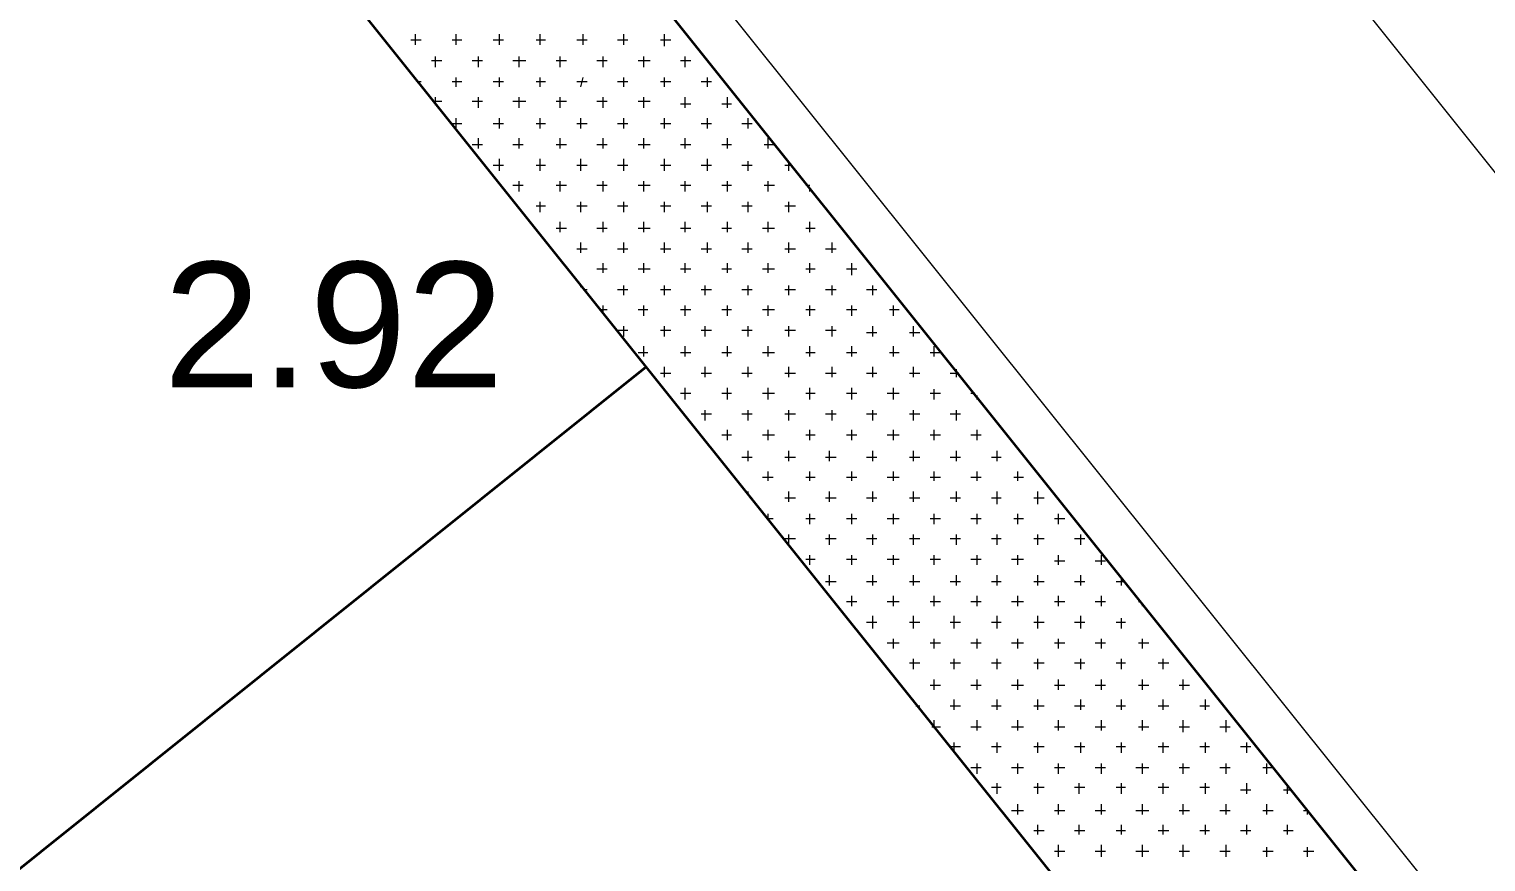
# Model space of a CAD drawing. Header units: millimetres. Extents: x -1787 to 4633, y 81 to 2259.
# Drawn here: x 3935.2 to 4157.3, y 1226.4 to 1353.4 of the extents above; entities that cross this region are included whole.
import ezdxf

# ---------------------------------------------------------------- set-up
doc = ezdxf.new("R2010")
doc.units = ezdxf.units.MM
doc.header["$MEASUREMENT"] = 0
doc.layers.get('0').update_dxf_attribs({"linetype": 'CONTINUOUS'})
doc.styles.add('Arial$001', font='arial.ttf', dxfattribs={"height": 2.232})

msp = doc.modelspace()

# ---------------------------------------------------------------- linework, layer by layer
at = {"color": 5, "linetype": 'Continuous', "lineweight": 9, "true_color": 0x000005}
msp.add_lwpolyline([(3963.96527, 1682.26129), (3919.45395, 1644.31721), (3918.72426, 1631.42595), (4418.56454, 1006.56478), (4613.3928, 1075.39924)], dxfattribs=at)
at = {"color": 1, "linetype": 'Continuous', "lineweight": 35, "true_color": 0x000001}
msp.add_lwpolyline([(3965.42466, 1440.12454), (3920.30526, 1445.11079), (3686.19515, 1252.59323), (3682.78991, 1218.66246), (3875.79393, 977.1338), (3906.56269, 973.97179), (4142.61865, 1167.94874), (4147.24005, 1212.82491)], close=True, dxfattribs=at)
at = {"color": 5, "linetype": 'Continuous', "lineweight": 20, "true_color": 0x000005}
msp.add_lwpolyline([(3970.04606, 1445.71886), (4153.80729, 1216.23015), (4153.80729, 1216.23015)], dxfattribs=at)
at = {"color": 1, "linetype": 'Continuous', "lineweight": 35, "true_color": 0x000001}
for points in [[(3916.90002, 1442.19201), (4138.84857, 1164.90835), (4138.84857, 1164.90835)], [(3777.40688, 1100.08721), (4029.27287, 1301.84756), (4029.27287, 1301.84756)]]:
    msp.add_lwpolyline(points, dxfattribs=at)
at = {"color": 3, "linetype": 'Continuous', "lineweight": 15, "true_color": 0x000003}
for points in [[(3994.12595, 1350.98028), (3994.12595, 1352.56128), (3994.12595, 1352.56128)], [(4000.32835, 1350.98028), (4000.32835, 1352.56128), (4000.32835, 1352.56128)], [(4006.8956, 1350.98028), (4006.8956, 1352.56128), (4006.8956, 1352.56128)], [(4013.09799, 1350.98028), (4013.09799, 1352.56128), (4013.09799, 1352.56128)], [(4019.66524, 1350.98028), (4019.66524, 1352.56128), (4019.66524, 1352.56128)], [(4025.86764, 1350.98028), (4025.86764, 1352.56128), (4025.86764, 1352.56128)], [(4032.07003, 1350.73705), (4032.07003, 1352.56128), (4032.07003, 1352.56128)], [(3993.39626, 1351.70997), (3994.97726, 1351.70997), (3994.97726, 1351.70997)], [(3999.72027, 1351.70997), (4001.17966, 1351.70997), (4001.17966, 1351.70997)], [(4005.92267, 1351.70997), (4007.50367, 1351.70997), (4007.50367, 1351.70997)], [(4012.48991, 1351.70997), (4013.9493, 1351.70997), (4013.9493, 1351.70997)], [(4018.69231, 1351.70997), (4020.27332, 1351.70997), (4020.27332, 1351.70997)], [(4024.89471, 1351.70997), (4026.47571, 1351.70997), (4026.47571, 1351.70997)], [(4031.46196, 1351.70997), (4033.04296, 1351.70997), (4033.04296, 1351.70997)], [(3996.55827, 1348.54797), (3998.13927, 1348.54797), (3998.13927, 1348.54797)], [(3997.16634, 1347.57504), (3997.16634, 1349.15604), (3997.16634, 1349.15604)], [(4002.76066, 1348.54797), (4004.34167, 1348.54797), (4004.34167, 1348.54797)], [(4003.73359, 1347.57504), (4003.73359, 1349.15604), (4003.73359, 1349.15604)], [(4008.96306, 1348.54797), (4010.90891, 1348.54797), (4010.90891, 1348.54797)], [(4009.93599, 1347.57504), (4009.93599, 1349.15604), (4009.93599, 1349.15604)], [(4015.53031, 1348.54797), (4017.11131, 1348.54797), (4017.11131, 1348.54797)], [(4016.13838, 1347.57504), (4016.13838, 1349.15604), (4016.13838, 1349.15604)], [(4021.7327, 1348.54797), (4023.31371, 1348.54797), (4023.31371, 1348.54797)], [(4022.70563, 1347.57504), (4022.70563, 1349.15604), (4022.70563, 1349.15604)], [(4028.05672, 1348.54797), (4029.88095, 1348.54797), (4029.88095, 1348.54797)], [(4028.90803, 1347.57504), (4028.90803, 1349.15604), (4028.90803, 1349.15604)], [(4034.50235, 1348.54797), (4036.08335, 1348.54797), (4036.08335, 1348.54797)], [(4035.23204, 1347.57504), (4035.23204, 1349.15604), (4035.23204, 1349.15604)], [(3994.12595, 1345.75081), (3994.12595, 1345.99404), (3994.12595, 1345.99404)], [(4000.32835, 1344.53465), (4000.32835, 1345.99404), (4000.32835, 1345.99404)], [(4006.8956, 1344.53465), (4006.8956, 1345.99404), (4006.8956, 1345.99404)], [(4013.09799, 1344.53465), (4013.09799, 1345.99404), (4013.09799, 1345.99404)], [(4019.30039, 1344.53465), (4019.66524, 1345.99404), (4019.66524, 1345.99404)], [(4025.86764, 1344.53465), (4025.86764, 1345.99404), (4025.86764, 1345.99404)], [(4032.07003, 1344.53465), (4032.07003, 1345.99404), (4032.07003, 1345.99404)], [(4038.63728, 1344.53465), (4038.63728, 1345.99404), (4038.63728, 1345.99404)], [(3994.36918, 1345.38596), (3994.97726, 1345.38596), (3994.97726, 1345.38596)], [(3999.72027, 1345.38596), (4001.17966, 1345.38596), (4001.17966, 1345.38596)], [(4005.92267, 1345.38596), (4007.50367, 1345.38596), (4007.50367, 1345.38596)], [(4012.48991, 1345.38596), (4013.9493, 1345.38596), (4013.9493, 1345.38596)], [(4018.69231, 1345.38596), (4020.27332, 1345.38596), (4020.27332, 1345.38596)], [(4024.89471, 1345.38596), (4026.47571, 1345.38596), (4026.47571, 1345.38596)], [(4031.46196, 1345.38596), (4033.04296, 1345.38596), (4033.04296, 1345.38596)], [(4037.66435, 1345.38596), (4039.24536, 1345.38596), (4039.24536, 1345.38596)], [(3996.92311, 1342.34557), (3998.13927, 1342.34557), (3998.13927, 1342.34557)], [(3997.16634, 1341.73749), (3997.16634, 1342.95365), (3997.16634, 1342.95365)], [(4002.76066, 1342.34557), (4004.34167, 1342.34557), (4004.34167, 1342.34557)], [(4003.73359, 1341.37264), (4003.73359, 1342.95365), (4003.73359, 1342.95365)], [(4008.96306, 1342.34557), (4010.90891, 1342.34557), (4010.90891, 1342.34557)], [(4009.93599, 1341.37264), (4009.93599, 1342.95365), (4009.93599, 1342.95365)], [(4015.53031, 1342.34557), (4017.11131, 1342.34557), (4017.11131, 1342.34557)], [(4016.13838, 1341.37264), (4016.13838, 1342.95365), (4016.13838, 1342.95365)], [(4021.7327, 1342.34557), (4023.31371, 1342.34557), (4023.31371, 1342.34557)], [(4022.70563, 1341.37264), (4022.70563, 1342.95365), (4022.70563, 1342.95365)], [(4028.05672, 1342.34557), (4029.88095, 1342.34557), (4029.88095, 1342.34557)], [(4028.90803, 1341.37264), (4028.90803, 1342.95365), (4028.90803, 1342.95365)], [(4034.50235, 1341.98072), (4036.08335, 1341.98072), (4036.08335, 1341.98072)], [(4035.23204, 1341.37264), (4035.23204, 1342.95365), (4035.23204, 1342.95365)], [(4040.82636, 1341.98072), (4042.28575, 1341.98072), (4042.28575, 1341.98072)], [(4041.67767, 1341.37264), (4041.67767, 1342.95365), (4041.67767, 1342.95365)], [(4000.32835, 1338.21064), (4000.32835, 1339.79164), (4000.32835, 1339.79164)], [(4006.8956, 1338.21064), (4006.8956, 1339.79164), (4006.8956, 1339.79164)], [(4013.09799, 1338.21064), (4013.09799, 1339.79164), (4013.09799, 1339.79164)], [(4019.30039, 1338.21064), (4019.30039, 1339.79164), (4019.30039, 1339.79164)], [(4025.86764, 1338.21064), (4025.86764, 1339.79164), (4025.86764, 1339.79164)], [(4032.07003, 1338.21064), (4032.07003, 1339.79164), (4032.07003, 1339.79164)], [(4038.63728, 1338.21064), (4038.63728, 1339.79164), (4038.63728, 1339.79164)], [(4044.83968, 1338.21064), (4044.83968, 1339.79164), (4044.83968, 1339.79164)], [(3999.72027, 1338.94033), (4001.17966, 1338.94033), (4001.17966, 1338.94033)], [(4005.92267, 1338.94033), (4007.50367, 1338.94033), (4007.50367, 1338.94033)], [(4012.48991, 1338.94033), (4013.9493, 1338.94033), (4013.9493, 1338.94033)], [(4018.69231, 1338.94033), (4020.27332, 1338.94033), (4020.27332, 1338.94033)], [(4024.89471, 1338.94033), (4026.47571, 1338.94033), (4026.47571, 1338.94033)], [(4031.46196, 1338.94033), (4033.04296, 1338.94033), (4033.04296, 1338.94033)], [(4037.66435, 1338.94033), (4039.24536, 1338.94033), (4039.24536, 1338.94033)], [(4043.86675, 1338.94033), (4045.44775, 1338.94033), (4045.44775, 1338.94033)], [(4002.76066, 1335.77832), (4004.34167, 1335.77832), (4004.34167, 1335.77832)], [(4003.73359, 1335.17025), (4003.73359, 1336.75125), (4003.73359, 1336.75125)], [(4008.96306, 1335.77832), (4010.54406, 1335.77832), (4010.54406, 1335.77832)], [(4009.93599, 1335.17025), (4009.93599, 1336.75125), (4009.93599, 1336.75125)], [(4015.53031, 1335.77832), (4017.11131, 1335.77832), (4017.11131, 1335.77832)], [(4016.13838, 1335.17025), (4016.13838, 1336.75125), (4016.13838, 1336.75125)], [(4021.7327, 1335.77832), (4023.31371, 1335.77832), (4023.31371, 1335.77832)], [(4022.70563, 1335.17025), (4022.70563, 1336.75125), (4022.70563, 1336.75125)], [(4028.05672, 1335.77832), (4029.88095, 1335.77832), (4029.88095, 1335.77832)], [(4028.90803, 1335.17025), (4028.90803, 1336.75125), (4028.90803, 1336.75125)], [(4034.50235, 1335.77832), (4036.08335, 1335.77832), (4036.08335, 1335.77832)], [(4035.23204, 1335.17025), (4035.23204, 1336.75125), (4035.23204, 1336.75125)], [(4040.82636, 1335.77832), (4042.28575, 1335.77832), (4042.28575, 1335.77832)], [(4041.67767, 1335.17025), (4041.67767, 1336.75125), (4041.67767, 1336.75125)], [(4047.27199, 1335.77832), (4048.85299, 1335.77832), (4048.85299, 1335.77832)], [(4047.88007, 1335.17025), (4047.88007, 1336.75125), (4047.88007, 1336.75125)], [(4005.92267, 1332.61632), (4007.50367, 1332.61632), (4007.50367, 1332.61632)], [(4006.8956, 1331.76501), (4006.8956, 1333.58924), (4006.8956, 1333.58924)], [(4012.48991, 1332.61632), (4013.9493, 1332.61632), (4013.9493, 1332.61632)], [(4013.09799, 1331.76501), (4013.09799, 1333.58924), (4013.09799, 1333.58924)], [(4018.69231, 1332.61632), (4020.27332, 1332.61632), (4020.27332, 1332.61632)], [(4019.30039, 1331.76501), (4019.30039, 1333.58924), (4019.30039, 1333.58924)], [(4024.89471, 1332.61632), (4026.47571, 1332.61632), (4026.47571, 1332.61632)], [(4025.86764, 1331.76501), (4025.86764, 1333.58924), (4025.86764, 1333.58924)], [(4031.46196, 1332.61632), (4033.04296, 1332.61632), (4033.04296, 1332.61632)], [(4032.07003, 1331.76501), (4032.07003, 1333.58924), (4032.07003, 1333.58924)], [(4037.66435, 1332.61632), (4039.24536, 1332.61632), (4039.24536, 1332.61632)], [(4038.63728, 1331.76501), (4038.63728, 1333.58924), (4038.63728, 1333.58924)], [(4043.86675, 1332.61632), (4045.44775, 1332.61632), (4045.44775, 1332.61632)], [(4044.83968, 1331.76501), (4044.83968, 1333.2244), (4044.83968, 1333.2244)], [(4050.434, 1332.61632), (4051.40692, 1332.61632), (4051.40692, 1332.61632)], [(4051.04207, 1331.76501), (4051.04207, 1332.98116), (4051.04207, 1332.98116)], [(4008.96306, 1329.57593), (4010.54406, 1329.57593), (4010.54406, 1329.57593)], [(4009.93599, 1328.603), (4009.93599, 1330.184), (4009.93599, 1330.184)], [(4015.53031, 1329.57593), (4017.11131, 1329.57593), (4017.11131, 1329.57593)], [(4016.13838, 1328.603), (4016.13838, 1330.184), (4016.13838, 1330.184)], [(4021.7327, 1329.57593), (4023.31371, 1329.57593), (4023.31371, 1329.57593)], [(4022.70563, 1328.603), (4022.70563, 1330.184), (4022.70563, 1330.184)], [(4028.05672, 1329.57593), (4029.88095, 1329.57593), (4029.88095, 1329.57593)], [(4028.90803, 1328.603), (4028.90803, 1330.184), (4028.90803, 1330.184)], [(4034.50235, 1329.57593), (4036.08335, 1329.57593), (4036.08335, 1329.57593)], [(4035.23204, 1328.603), (4035.23204, 1330.184), (4035.23204, 1330.184)], [(4040.82636, 1329.57593), (4042.28575, 1329.57593), (4042.28575, 1329.57593)], [(4041.67767, 1328.603), (4041.67767, 1330.184), (4041.67767, 1330.184)], [(4047.27199, 1329.57593), (4048.85299, 1329.57593), (4048.85299, 1329.57593)], [(4047.88007, 1328.603), (4047.88007, 1330.184), (4047.88007, 1330.184)], [(4053.596, 1329.57593), (4054.20408, 1329.57593), (4054.20408, 1329.57593)], [(4054.20408, 1328.603), (4054.20408, 1329.21108), (4054.20408, 1329.21108)], [(4012.48991, 1326.41392), (4013.9493, 1326.41392), (4013.9493, 1326.41392)], [(4013.09799, 1325.44099), (4013.09799, 1327.022), (4013.09799, 1327.022)], [(4018.69231, 1326.41392), (4020.27332, 1326.41392), (4020.27332, 1326.41392)], [(4019.30039, 1325.44099), (4019.30039, 1327.022), (4019.30039, 1327.022)], [(4024.89471, 1326.41392), (4026.47571, 1326.41392), (4026.47571, 1326.41392)], [(4025.86764, 1325.44099), (4025.86764, 1327.022), (4025.86764, 1327.022)], [(4031.46196, 1326.41392), (4033.04296, 1326.41392), (4033.04296, 1326.41392)], [(4032.07003, 1325.44099), (4032.07003, 1327.022), (4032.07003, 1327.022)], [(4037.66435, 1326.41392), (4039.24536, 1326.41392), (4039.24536, 1326.41392)], [(4038.63728, 1325.44099), (4038.63728, 1327.022), (4038.63728, 1327.022)], [(4043.86675, 1326.41392), (4045.44775, 1326.41392), (4045.44775, 1326.41392)], [(4044.83968, 1325.44099), (4044.83968, 1327.022), (4044.83968, 1327.022)], [(4050.434, 1326.41392), (4052.015, 1326.41392), (4052.015, 1326.41392)], [(4051.04207, 1325.44099), (4051.04207, 1327.022), (4051.04207, 1327.022)], [(4016.13838, 1322.4006), (4016.13838, 1323.98161), (4016.13838, 1323.98161)], [(4022.70563, 1322.4006), (4022.70563, 1323.98161), (4022.70563, 1323.98161)], [(4028.90803, 1322.4006), (4028.90803, 1323.98161), (4028.90803, 1323.98161)], [(4035.23204, 1322.4006), (4035.23204, 1323.98161), (4035.23204, 1323.98161)], [(4041.67767, 1322.4006), (4041.67767, 1323.98161), (4041.67767, 1323.98161)], [(4047.88007, 1322.4006), (4047.88007, 1323.98161), (4047.88007, 1323.98161)], [(4054.20408, 1322.4006), (4054.20408, 1323.98161), (4054.20408, 1323.98161)], [(4015.53031, 1323.00868), (4017.11131, 1323.00868), (4017.11131, 1323.00868)], [(4021.7327, 1323.00868), (4023.31371, 1323.00868), (4023.31371, 1323.00868)], [(4028.05672, 1323.00868), (4029.88095, 1323.00868), (4029.88095, 1323.00868)], [(4034.50235, 1323.00868), (4036.08335, 1323.00868), (4036.08335, 1323.00868)], [(4040.82636, 1323.00868), (4042.28575, 1323.00868), (4042.28575, 1323.00868)], [(4047.02876, 1323.00868), (4048.85299, 1323.00868), (4048.85299, 1323.00868)], [(4053.596, 1323.00868), (4055.05539, 1323.00868), (4055.05539, 1323.00868)], [(4018.69231, 1319.84668), (4020.27332, 1319.84668), (4020.27332, 1319.84668)], [(4019.30039, 1319.2386), (4019.30039, 1320.8196), (4019.30039, 1320.8196)], [(4024.89471, 1319.84668), (4026.47571, 1319.84668), (4026.47571, 1319.84668)], [(4025.86764, 1319.2386), (4025.86764, 1320.8196), (4025.86764, 1320.8196)], [(4031.46196, 1319.84668), (4033.04296, 1319.84668), (4033.04296, 1319.84668)], [(4032.07003, 1319.2386), (4032.07003, 1320.8196), (4032.07003, 1320.8196)], [(4037.66435, 1319.84668), (4039.24536, 1319.84668), (4039.24536, 1319.84668)], [(4038.63728, 1319.2386), (4038.63728, 1320.8196), (4038.63728, 1320.8196)], [(4043.86675, 1319.84668), (4045.44775, 1319.84668), (4045.44775, 1319.84668)], [(4044.83968, 1319.2386), (4044.83968, 1320.8196), (4044.83968, 1320.8196)], [(4050.434, 1319.84668), (4052.015, 1319.84668), (4052.015, 1319.84668)], [(4051.04207, 1319.2386), (4051.04207, 1320.8196), (4051.04207, 1320.8196)], [(4056.63639, 1319.84668), (4058.2174, 1319.84668), (4058.2174, 1319.84668)], [(4057.60932, 1319.2386), (4057.60932, 1320.8196), (4057.60932, 1320.8196)], [(4022.70563, 1316.19821), (4022.70563, 1317.65759), (4022.70563, 1317.65759)], [(4028.90803, 1316.19821), (4028.90803, 1317.65759), (4028.90803, 1317.65759)], [(4035.23204, 1316.19821), (4035.23204, 1317.65759), (4035.23204, 1317.65759)], [(4041.67767, 1316.19821), (4041.67767, 1317.65759), (4041.67767, 1317.65759)], [(4047.88007, 1316.19821), (4047.88007, 1317.65759), (4047.88007, 1317.65759)], [(4054.20408, 1316.19821), (4054.20408, 1317.65759), (4054.20408, 1317.65759)], [(4060.64971, 1315.83336), (4060.64971, 1317.65759), (4060.64971, 1317.65759)], [(4021.7327, 1316.80628), (4023.31371, 1316.80628), (4023.31371, 1316.80628)], [(4028.05672, 1316.80628), (4029.88095, 1316.80628), (4029.88095, 1316.80628)], [(4034.50235, 1316.80628), (4036.08335, 1316.80628), (4036.08335, 1316.80628)], [(4040.82636, 1316.80628), (4042.28575, 1316.80628), (4042.28575, 1316.80628)], [(4047.02876, 1316.80628), (4048.85299, 1316.80628), (4048.85299, 1316.80628)], [(4053.596, 1316.80628), (4055.05539, 1316.80628), (4055.05539, 1316.80628)], [(4059.7984, 1316.80628), (4061.3794, 1316.80628), (4061.3794, 1316.80628)], [(4019.30039, 1314.00912), (4019.30039, 1314.25236), (4019.30039, 1314.25236)], [(4019.66524, 1313.64428), (4020.27332, 1313.64428), (4020.27332, 1313.64428)], [(4024.89471, 1313.64428), (4026.47571, 1313.64428), (4026.47571, 1313.64428)], [(4025.86764, 1312.79297), (4025.86764, 1314.25236), (4025.86764, 1314.25236)], [(4031.46196, 1313.64428), (4033.04296, 1313.64428), (4033.04296, 1313.64428)], [(4032.07003, 1312.79297), (4032.07003, 1314.25236), (4032.07003, 1314.25236)], [(4037.66435, 1313.64428), (4039.24536, 1313.64428), (4039.24536, 1313.64428)], [(4038.27243, 1312.79297), (4038.27243, 1314.25236), (4038.27243, 1314.25236)], [(4043.86675, 1313.64428), (4045.44775, 1313.64428), (4045.44775, 1313.64428)], [(4044.83968, 1312.79297), (4044.83968, 1314.25236), (4044.83968, 1314.25236)], [(4050.434, 1313.64428), (4052.015, 1313.64428), (4052.015, 1313.64428)], [(4051.04207, 1312.79297), (4051.04207, 1314.25236), (4051.04207, 1314.25236)], [(4056.63639, 1313.64428), (4058.2174, 1313.64428), (4058.2174, 1313.64428)], [(4057.60932, 1312.79297), (4057.60932, 1314.25236), (4057.60932, 1314.25236)], [(4062.83879, 1313.64428), (4064.41979, 1313.64428), (4064.41979, 1313.64428)], [(4063.81172, 1312.79297), (4063.81172, 1314.25236), (4063.81172, 1314.25236)], [(4022.4624, 1310.60389), (4023.31371, 1310.60389), (4023.31371, 1310.60389)], [(4022.70563, 1309.87419), (4022.70563, 1311.21196), (4022.70563, 1311.21196)], [(4028.05672, 1310.60389), (4029.5161, 1310.60389), (4029.5161, 1310.60389)], [(4028.90803, 1309.63096), (4028.90803, 1311.21196), (4028.90803, 1311.21196)], [(4034.50235, 1310.60389), (4036.08335, 1310.60389), (4036.08335, 1310.60389)], [(4035.23204, 1309.63096), (4035.23204, 1311.21196), (4035.23204, 1311.21196)], [(4040.82636, 1310.60389), (4042.28575, 1310.60389), (4042.28575, 1310.60389)], [(4041.67767, 1309.63096), (4041.67767, 1311.21196), (4041.67767, 1311.21196)], [(4047.02876, 1310.60389), (4048.85299, 1310.60389), (4048.85299, 1310.60389)], [(4047.88007, 1309.63096), (4047.88007, 1311.21196), (4047.88007, 1311.21196)], [(4053.596, 1310.60389), (4055.05539, 1310.60389), (4055.05539, 1310.60389)], [(4054.20408, 1309.63096), (4054.20408, 1311.21196), (4054.20408, 1311.21196)], [(4059.7984, 1310.60389), (4061.3794, 1310.60389), (4061.3794, 1310.60389)], [(4060.64971, 1309.63096), (4060.64971, 1311.21196), (4060.64971, 1311.21196)], [(4066.36564, 1310.60389), (4067.82503, 1310.60389), (4067.82503, 1310.60389)], [(4066.97372, 1309.63096), (4066.97372, 1311.21196), (4066.97372, 1311.21196)], [(4024.89471, 1307.44188), (4026.47571, 1307.44188), (4026.47571, 1307.44188)], [(4025.86764, 1306.46895), (4025.86764, 1308.04996), (4025.86764, 1308.04996)], [(4031.46196, 1307.44188), (4033.04296, 1307.44188), (4033.04296, 1307.44188)], [(4032.07003, 1306.46895), (4032.07003, 1308.04996), (4032.07003, 1308.04996)], [(4037.66435, 1307.44188), (4039.24536, 1307.44188), (4039.24536, 1307.44188)], [(4038.27243, 1306.46895), (4038.27243, 1308.04996), (4038.27243, 1308.04996)], [(4043.86675, 1307.44188), (4045.44775, 1307.44188), (4045.44775, 1307.44188)], [(4044.83968, 1306.46895), (4044.83968, 1308.04996), (4044.83968, 1308.04996)], [(4050.434, 1307.44188), (4052.015, 1307.44188), (4052.015, 1307.44188)], [(4051.04207, 1306.46895), (4051.04207, 1308.04996), (4051.04207, 1308.04996)], [(4056.63639, 1307.44188), (4058.2174, 1307.44188), (4058.2174, 1307.44188)], [(4057.60932, 1306.46895), (4057.60932, 1308.04996), (4057.60932, 1308.04996)], [(4062.83879, 1307.07703), (4064.41979, 1307.07703), (4064.41979, 1307.07703)], [(4063.81172, 1306.46895), (4063.81172, 1308.04996), (4063.81172, 1308.04996)], [(4069.40604, 1307.07703), (4070.98704, 1307.07703), (4070.98704, 1307.07703)], [(4070.01411, 1306.46895), (4070.01411, 1308.04996), (4070.01411, 1308.04996)], [(4028.05672, 1304.03664), (4029.5161, 1304.03664), (4029.5161, 1304.03664)], [(4028.90803, 1303.42856), (4028.90803, 1305.00957), (4028.90803, 1305.00957)], [(4034.50235, 1304.03664), (4036.08335, 1304.03664), (4036.08335, 1304.03664)], [(4035.23204, 1303.42856), (4035.23204, 1305.00957), (4035.23204, 1305.00957)], [(4040.82636, 1304.03664), (4042.28575, 1304.03664), (4042.28575, 1304.03664)], [(4041.67767, 1303.42856), (4041.67767, 1305.00957), (4041.67767, 1305.00957)], [(4047.02876, 1304.03664), (4048.85299, 1304.03664), (4048.85299, 1304.03664)], [(4047.88007, 1303.42856), (4047.88007, 1305.00957), (4047.88007, 1305.00957)], [(4053.596, 1304.03664), (4055.05539, 1304.03664), (4055.05539, 1304.03664)], [(4054.20408, 1303.42856), (4054.20408, 1305.00957), (4054.20408, 1305.00957)], [(4059.7984, 1304.03664), (4061.3794, 1304.03664), (4061.3794, 1304.03664)], [(4060.64971, 1303.42856), (4060.64971, 1305.00957), (4060.64971, 1305.00957)], [(4066.36564, 1304.03664), (4067.82503, 1304.03664), (4067.82503, 1304.03664)], [(4066.97372, 1303.42856), (4066.97372, 1305.00957), (4066.97372, 1305.00957)], [(4072.56804, 1304.03664), (4074.14905, 1304.03664), (4074.14905, 1304.03664)], [(4073.17612, 1303.42856), (4073.17612, 1305.00957), (4073.17612, 1305.00957)], [(4032.07003, 1300.26656), (4032.07003, 1301.84756), (4032.07003, 1301.84756)], [(4038.27243, 1300.26656), (4038.27243, 1301.84756), (4038.27243, 1301.84756)], [(4044.83968, 1300.26656), (4044.83968, 1301.84756), (4044.83968, 1301.84756)], [(4051.04207, 1300.26656), (4051.04207, 1301.84756), (4051.04207, 1301.84756)], [(4057.60932, 1300.26656), (4057.60932, 1301.84756), (4057.60932, 1301.84756)], [(4063.81172, 1300.26656), (4063.81172, 1301.84756), (4063.81172, 1301.84756)], [(4070.01411, 1300.26656), (4070.01411, 1301.84756), (4070.01411, 1301.84756)], [(4076.58136, 1300.26656), (4076.58136, 1301.48271), (4076.58136, 1301.48271)], [(4031.46196, 1300.87464), (4033.04296, 1300.87464), (4033.04296, 1300.87464)], [(4037.66435, 1300.87464), (4039.24536, 1300.87464), (4039.24536, 1300.87464)], [(4043.86675, 1300.87464), (4045.44775, 1300.87464), (4045.44775, 1300.87464)], [(4050.434, 1300.87464), (4052.015, 1300.87464), (4052.015, 1300.87464)], [(4056.63639, 1300.87464), (4058.2174, 1300.87464), (4058.2174, 1300.87464)], [(4062.83879, 1300.87464), (4064.41979, 1300.87464), (4064.41979, 1300.87464)], [(4069.40604, 1300.87464), (4070.98704, 1300.87464), (4070.98704, 1300.87464)], [(4075.60843, 1300.87464), (4076.94621, 1300.87464), (4076.94621, 1300.87464)], [(4034.50235, 1297.83424), (4036.08335, 1297.83424), (4036.08335, 1297.83424)], [(4035.23204, 1296.86132), (4035.23204, 1298.68555), (4035.23204, 1298.68555)], [(4040.82636, 1297.83424), (4042.28575, 1297.83424), (4042.28575, 1297.83424)], [(4041.67767, 1296.86132), (4041.67767, 1298.68555), (4041.67767, 1298.68555)], [(4047.02876, 1297.83424), (4048.85299, 1297.83424), (4048.85299, 1297.83424)], [(4047.88007, 1296.86132), (4047.88007, 1298.68555), (4047.88007, 1298.68555)], [(4053.596, 1297.83424), (4055.05539, 1297.83424), (4055.05539, 1297.83424)], [(4054.20408, 1296.86132), (4054.20408, 1298.68555), (4054.20408, 1298.68555)], [(4059.7984, 1297.83424), (4061.3794, 1297.83424), (4061.3794, 1297.83424)], [(4060.64971, 1296.86132), (4060.64971, 1298.68555), (4060.64971, 1298.68555)], [(4066.0008, 1297.83424), (4067.82503, 1297.83424), (4067.82503, 1297.83424)], [(4066.97372, 1296.86132), (4066.97372, 1298.68555), (4066.97372, 1298.68555)], [(4072.56804, 1297.83424), (4074.14905, 1297.83424), (4074.14905, 1297.83424)], [(4073.17612, 1296.86132), (4073.17612, 1298.44232), (4073.17612, 1298.44232)], [(4078.77044, 1297.83424), (4079.37852, 1297.83424), (4079.37852, 1297.83424)], [(4079.74336, 1296.86132), (4079.74336, 1297.4694), (4079.74336, 1297.4694)], [(4038.27243, 1293.69931), (4038.27243, 1295.28032), (4038.27243, 1295.28032)], [(4044.83968, 1293.69931), (4044.83968, 1295.28032), (4044.83968, 1295.28032)], [(4051.04207, 1293.69931), (4051.04207, 1295.28032), (4051.04207, 1295.28032)], [(4057.60932, 1293.69931), (4057.60932, 1295.28032), (4057.60932, 1295.28032)], [(4063.81172, 1293.69931), (4063.81172, 1295.28032), (4063.81172, 1295.28032)], [(4070.01411, 1293.69931), (4070.01411, 1295.28032), (4070.01411, 1295.28032)], [(4076.58136, 1293.69931), (4076.58136, 1295.28032), (4076.58136, 1295.28032)], [(4037.66435, 1294.67224), (4039.24536, 1294.67224), (4039.24536, 1294.67224)], [(4043.86675, 1294.67224), (4045.44775, 1294.67224), (4045.44775, 1294.67224)], [(4050.434, 1294.67224), (4052.015, 1294.67224), (4052.015, 1294.67224)], [(4056.63639, 1294.67224), (4058.2174, 1294.67224), (4058.2174, 1294.67224)], [(4062.83879, 1294.67224), (4064.41979, 1294.67224), (4064.41979, 1294.67224)], [(4069.40604, 1294.67224), (4070.98704, 1294.67224), (4070.98704, 1294.67224)], [(4075.60843, 1294.67224), (4077.18944, 1294.67224), (4077.18944, 1294.67224)], [(4040.82636, 1291.51023), (4042.28575, 1291.51023), (4042.28575, 1291.51023)], [(4041.67767, 1290.65892), (4041.67767, 1292.23992), (4041.67767, 1292.23992)], [(4047.02876, 1291.51023), (4048.85299, 1291.51023), (4048.85299, 1291.51023)], [(4047.88007, 1290.65892), (4047.88007, 1292.23992), (4047.88007, 1292.23992)], [(4053.596, 1291.51023), (4055.05539, 1291.51023), (4055.05539, 1291.51023)], [(4054.20408, 1290.65892), (4054.20408, 1292.23992), (4054.20408, 1292.23992)], [(4059.7984, 1291.51023), (4061.3794, 1291.51023), (4061.3794, 1291.51023)], [(4060.64971, 1290.65892), (4060.64971, 1292.23992), (4060.64971, 1292.23992)], [(4066.0008, 1291.51023), (4067.82503, 1291.51023), (4067.82503, 1291.51023)], [(4066.97372, 1290.65892), (4066.97372, 1292.23992), (4066.97372, 1292.23992)], [(4072.56804, 1291.51023), (4074.14905, 1291.51023), (4074.14905, 1291.51023)], [(4073.17612, 1290.65892), (4073.17612, 1292.23992), (4073.17612, 1292.23992)], [(4078.77044, 1291.51023), (4080.35144, 1291.51023), (4080.35144, 1291.51023)], [(4079.74336, 1290.65892), (4079.74336, 1292.23992), (4079.74336, 1292.23992)], [(4043.86675, 1288.10499), (4045.44775, 1288.10499), (4045.44775, 1288.10499)], [(4044.83968, 1287.49691), (4044.83968, 1289.07792), (4044.83968, 1289.07792)], [(4050.434, 1288.10499), (4052.015, 1288.10499), (4052.015, 1288.10499)], [(4051.04207, 1287.49691), (4051.04207, 1289.07792), (4051.04207, 1289.07792)], [(4056.63639, 1288.10499), (4058.2174, 1288.10499), (4058.2174, 1288.10499)], [(4057.24447, 1287.49691), (4057.24447, 1289.07792), (4057.24447, 1289.07792)], [(4062.83879, 1288.10499), (4064.41979, 1288.10499), (4064.41979, 1288.10499)], [(4063.81172, 1287.49691), (4063.81172, 1289.07792), (4063.81172, 1289.07792)], [(4069.40604, 1288.10499), (4070.98704, 1288.10499), (4070.98704, 1288.10499)], [(4070.01411, 1287.49691), (4070.01411, 1289.07792), (4070.01411, 1289.07792)], [(4075.60843, 1288.10499), (4077.18944, 1288.10499), (4077.18944, 1288.10499)], [(4076.58136, 1287.49691), (4076.58136, 1289.07792), (4076.58136, 1289.07792)], [(4081.93245, 1288.10499), (4083.39183, 1288.10499), (4083.39183, 1288.10499)], [(4082.78376, 1287.49691), (4082.78376, 1289.07792), (4082.78376, 1289.07792)], [(4047.88007, 1284.45652), (4047.88007, 1285.91591), (4047.88007, 1285.91591)], [(4054.20408, 1284.45652), (4054.20408, 1285.91591), (4054.20408, 1285.91591)], [(4060.64971, 1284.45652), (4060.64971, 1285.91591), (4060.64971, 1285.91591)], [(4066.97372, 1284.45652), (4066.97372, 1285.91591), (4066.97372, 1285.91591)], [(4073.17612, 1284.45652), (4073.17612, 1285.91591), (4073.17612, 1285.91591)], [(4079.74336, 1284.45652), (4079.74336, 1285.91591), (4079.74336, 1285.91591)], [(4085.94576, 1284.45652), (4085.94576, 1285.91591), (4085.94576, 1285.91591)], [(4047.02876, 1285.0646), (4048.60976, 1285.0646), (4048.60976, 1285.0646)], [(4053.596, 1285.0646), (4055.05539, 1285.0646), (4055.05539, 1285.0646)], [(4059.7984, 1285.0646), (4061.3794, 1285.0646), (4061.3794, 1285.0646)], [(4066.0008, 1285.0646), (4067.82503, 1285.0646), (4067.82503, 1285.0646)], [(4072.56804, 1285.0646), (4074.14905, 1285.0646), (4074.14905, 1285.0646)], [(4078.77044, 1285.0646), (4080.35144, 1285.0646), (4080.35144, 1285.0646)], [(4085.33768, 1285.0646), (4086.79707, 1285.0646), (4086.79707, 1285.0646)], [(4044.83968, 1282.26744), (4044.83968, 1282.87552), (4044.83968, 1282.87552)], [(4045.08291, 1281.9026), (4045.44775, 1281.9026), (4045.44775, 1281.9026)], [(4050.434, 1281.9026), (4052.015, 1281.9026), (4052.015, 1281.9026)], [(4051.04207, 1281.29452), (4051.04207, 1282.87552), (4051.04207, 1282.87552)], [(4056.63639, 1281.9026), (4058.2174, 1281.9026), (4058.2174, 1281.9026)], [(4057.24447, 1281.29452), (4057.24447, 1282.87552), (4057.24447, 1282.87552)], [(4062.83879, 1281.9026), (4064.41979, 1281.9026), (4064.41979, 1281.9026)], [(4063.81172, 1281.29452), (4063.81172, 1282.87552), (4063.81172, 1282.87552)], [(4069.40604, 1281.9026), (4070.98704, 1281.9026), (4070.98704, 1281.9026)], [(4070.01411, 1281.29452), (4070.01411, 1282.87552), (4070.01411, 1282.87552)], [(4075.60843, 1281.9026), (4077.18944, 1281.9026), (4077.18944, 1281.9026)], [(4076.58136, 1281.29452), (4076.58136, 1282.87552), (4076.58136, 1282.87552)], [(4081.93245, 1281.9026), (4083.39183, 1281.9026), (4083.39183, 1281.9026)], [(4082.78376, 1280.92967), (4082.78376, 1282.87552), (4082.78376, 1282.87552)], [(4088.37808, 1281.9026), (4089.95908, 1281.9026), (4089.95908, 1281.9026)], [(4088.98615, 1280.92967), (4088.98615, 1282.87552), (4088.98615, 1282.87552)], [(4047.88007, 1278.49736), (4047.88007, 1279.47028), (4047.88007, 1279.47028)], [(4054.20408, 1277.88928), (4054.20408, 1279.47028), (4054.20408, 1279.47028)], [(4060.64971, 1277.88928), (4060.64971, 1279.47028), (4060.64971, 1279.47028)], [(4066.97372, 1277.88928), (4066.97372, 1279.47028), (4066.97372, 1279.47028)], [(4073.17612, 1277.88928), (4073.17612, 1279.47028), (4073.17612, 1279.47028)], [(4079.74336, 1277.88928), (4079.74336, 1279.47028), (4079.74336, 1279.47028)], [(4085.94576, 1277.88928), (4085.94576, 1279.47028), (4085.94576, 1279.47028)], [(4092.14816, 1277.88928), (4092.14816, 1279.47028), (4092.14816, 1279.47028)], [(4047.63684, 1278.74059), (4048.60976, 1278.74059), (4048.60976, 1278.74059)], [(4053.596, 1278.74059), (4055.05539, 1278.74059), (4055.05539, 1278.74059)], [(4059.7984, 1278.74059), (4061.3794, 1278.74059), (4061.3794, 1278.74059)], [(4066.0008, 1278.74059), (4067.82503, 1278.74059), (4067.82503, 1278.74059)], [(4072.56804, 1278.74059), (4074.14905, 1278.74059), (4074.14905, 1278.74059)], [(4078.77044, 1278.74059), (4080.35144, 1278.74059), (4080.35144, 1278.74059)], [(4085.33768, 1278.74059), (4086.79707, 1278.74059), (4086.79707, 1278.74059)], [(4091.54008, 1278.74059), (4093.12109, 1278.74059), (4093.12109, 1278.74059)], [(4050.434, 1275.7002), (4052.015, 1275.7002), (4052.015, 1275.7002)], [(4051.04207, 1274.72727), (4051.04207, 1276.30828), (4051.04207, 1276.30828)], [(4056.63639, 1275.7002), (4058.2174, 1275.7002), (4058.2174, 1275.7002)], [(4057.24447, 1274.72727), (4057.24447, 1276.30828), (4057.24447, 1276.30828)], [(4062.83879, 1275.7002), (4064.41979, 1275.7002), (4064.41979, 1275.7002)], [(4063.81172, 1274.72727), (4063.81172, 1276.30828), (4063.81172, 1276.30828)], [(4069.40604, 1275.7002), (4070.98704, 1275.7002), (4070.98704, 1275.7002)], [(4070.01411, 1274.72727), (4070.01411, 1276.30828), (4070.01411, 1276.30828)], [(4075.60843, 1275.7002), (4077.18944, 1275.7002), (4077.18944, 1275.7002)], [(4076.58136, 1274.72727), (4076.58136, 1276.30828), (4076.58136, 1276.30828)], [(4081.93245, 1275.7002), (4083.39183, 1275.7002), (4083.39183, 1275.7002)], [(4082.78376, 1274.72727), (4082.78376, 1276.30828), (4082.78376, 1276.30828)], [(4088.37808, 1275.7002), (4089.95908, 1275.7002), (4089.95908, 1275.7002)], [(4088.98615, 1274.72727), (4088.98615, 1276.30828), (4088.98615, 1276.30828)], [(4094.58047, 1275.7002), (4096.16148, 1275.7002), (4096.16148, 1275.7002)], [(4095.5534, 1274.72727), (4095.5534, 1276.30828), (4095.5534, 1276.30828)], [(4054.20408, 1271.68688), (4054.20408, 1273.14627), (4054.20408, 1273.14627)], [(4060.64971, 1271.68688), (4060.64971, 1273.14627), (4060.64971, 1273.14627)], [(4066.97372, 1271.68688), (4066.97372, 1273.14627), (4066.97372, 1273.14627)], [(4073.17612, 1271.68688), (4073.17612, 1273.14627), (4073.17612, 1273.14627)], [(4079.74336, 1271.68688), (4079.74336, 1273.14627), (4079.74336, 1273.14627)], [(4085.94576, 1271.68688), (4085.94576, 1273.14627), (4085.94576, 1273.14627)], [(4092.14816, 1271.68688), (4092.14816, 1273.14627), (4092.14816, 1273.14627)], [(4098.7154, 1271.68688), (4098.7154, 1273.14627), (4098.7154, 1273.14627)], [(4053.596, 1272.53819), (4055.05539, 1272.53819), (4055.05539, 1272.53819)], [(4059.7984, 1272.53819), (4061.3794, 1272.53819), (4061.3794, 1272.53819)], [(4066.0008, 1272.53819), (4067.82503, 1272.53819), (4067.82503, 1272.53819)], [(4072.56804, 1272.53819), (4074.14905, 1272.53819), (4074.14905, 1272.53819)], [(4078.77044, 1272.53819), (4080.35144, 1272.53819), (4080.35144, 1272.53819)], [(4084.97284, 1272.53819), (4086.79707, 1272.53819), (4086.79707, 1272.53819)], [(4091.54008, 1272.29496), (4093.12109, 1272.29496), (4093.12109, 1272.29496)], [(4097.74248, 1272.29496), (4099.32348, 1272.29496), (4099.32348, 1272.29496)], [(4056.63639, 1269.13295), (4058.2174, 1269.13295), (4058.2174, 1269.13295)], [(4057.24447, 1268.52487), (4057.24447, 1270.10588), (4057.24447, 1270.10588)], [(4062.83879, 1269.13295), (4064.41979, 1269.13295), (4064.41979, 1269.13295)], [(4063.81172, 1268.52487), (4063.81172, 1270.10588), (4063.81172, 1270.10588)], [(4069.40604, 1269.13295), (4070.98704, 1269.13295), (4070.98704, 1269.13295)], [(4070.01411, 1268.52487), (4070.01411, 1270.10588), (4070.01411, 1270.10588)], [(4075.60843, 1269.13295), (4077.18944, 1269.13295), (4077.18944, 1269.13295)], [(4076.58136, 1268.52487), (4076.58136, 1270.10588), (4076.58136, 1270.10588)], [(4081.93245, 1269.13295), (4083.39183, 1269.13295), (4083.39183, 1269.13295)], [(4082.78376, 1268.52487), (4082.78376, 1270.10588), (4082.78376, 1270.10588)], [(4088.37808, 1269.13295), (4089.95908, 1269.13295), (4089.95908, 1269.13295)], [(4088.98615, 1268.52487), (4088.98615, 1270.10588), (4088.98615, 1270.10588)], [(4094.58047, 1269.13295), (4096.16148, 1269.13295), (4096.16148, 1269.13295)], [(4095.5534, 1268.52487), (4095.5534, 1270.10588), (4095.5534, 1270.10588)], [(4100.90449, 1269.13295), (4102.12064, 1269.13295), (4102.12064, 1269.13295)], [(4101.7558, 1268.52487), (4101.7558, 1269.74103), (4101.7558, 1269.74103)], [(4059.7984, 1266.09256), (4061.3794, 1266.09256), (4061.3794, 1266.09256)], [(4060.64971, 1265.36287), (4060.64971, 1266.94387), (4060.64971, 1266.94387)], [(4066.0008, 1266.09256), (4067.82503, 1266.09256), (4067.82503, 1266.09256)], [(4066.97372, 1265.36287), (4066.97372, 1266.94387), (4066.97372, 1266.94387)], [(4072.56804, 1266.09256), (4074.14905, 1266.09256), (4074.14905, 1266.09256)], [(4073.17612, 1265.36287), (4073.17612, 1266.94387), (4073.17612, 1266.94387)], [(4078.77044, 1266.09256), (4080.35144, 1266.09256), (4080.35144, 1266.09256)], [(4079.74336, 1265.36287), (4079.74336, 1266.94387), (4079.74336, 1266.94387)], [(4084.97284, 1266.09256), (4086.79707, 1266.09256), (4086.79707, 1266.09256)], [(4085.94576, 1265.36287), (4085.94576, 1266.94387), (4085.94576, 1266.94387)], [(4091.54008, 1266.09256), (4093.12109, 1266.09256), (4093.12109, 1266.09256)], [(4092.14816, 1265.36287), (4092.14816, 1266.94387), (4092.14816, 1266.94387)], [(4097.74248, 1266.09256), (4099.32348, 1266.09256), (4099.32348, 1266.09256)], [(4098.7154, 1265.36287), (4098.7154, 1266.94387), (4098.7154, 1266.94387)], [(4104.30972, 1266.09256), (4104.55296, 1266.09256), (4104.55296, 1266.09256)], [(4063.81172, 1261.95763), (4063.81172, 1263.90348), (4063.81172, 1263.90348)], [(4070.01411, 1261.95763), (4070.01411, 1263.90348), (4070.01411, 1263.90348)], [(4076.21651, 1261.95763), (4076.21651, 1263.90348), (4076.21651, 1263.90348)], [(4082.78376, 1261.95763), (4082.78376, 1263.90348), (4082.78376, 1263.90348)], [(4088.98615, 1261.95763), (4088.98615, 1263.90348), (4088.98615, 1263.90348)], [(4095.5534, 1261.95763), (4095.5534, 1263.90348), (4095.5534, 1263.90348)], [(4104.9178, 1265.36287), (4104.9178, 1265.72771), (4104.9178, 1265.72771)], [(4062.83879, 1262.93055), (4064.41979, 1262.93055), (4064.41979, 1262.93055)], [(4069.40604, 1262.93055), (4070.98704, 1262.93055), (4070.98704, 1262.93055)], [(4075.60843, 1262.93055), (4077.18944, 1262.93055), (4077.18944, 1262.93055)], [(4081.93245, 1262.93055), (4083.39183, 1262.93055), (4083.39183, 1262.93055)], [(4088.37808, 1262.93055), (4089.95908, 1262.93055), (4089.95908, 1262.93055)], [(4094.58047, 1262.93055), (4096.16148, 1262.93055), (4096.16148, 1262.93055)], [(4100.90449, 1262.93055), (4102.36387, 1262.93055), (4102.36387, 1262.93055)], [(4101.7558, 1261.95763), (4101.7558, 1263.53863), (4101.7558, 1263.53863)], [(4066.0008, 1259.76855), (4067.82503, 1259.76855), (4067.82503, 1259.76855)], [(4066.97372, 1258.91724), (4066.97372, 1260.37663), (4066.97372, 1260.37663)], [(4072.56804, 1259.76855), (4074.14905, 1259.76855), (4074.14905, 1259.76855)], [(4073.17612, 1258.91724), (4073.17612, 1260.37663), (4073.17612, 1260.37663)], [(4078.77044, 1259.76855), (4080.35144, 1259.76855), (4080.35144, 1259.76855)], [(4079.74336, 1258.91724), (4079.74336, 1260.37663), (4079.74336, 1260.37663)], [(4084.97284, 1259.76855), (4086.79707, 1259.76855), (4086.79707, 1259.76855)], [(4085.94576, 1258.91724), (4085.94576, 1260.37663), (4085.94576, 1260.37663)], [(4091.54008, 1259.76855), (4093.12109, 1259.76855), (4093.12109, 1259.76855)], [(4092.14816, 1258.91724), (4092.14816, 1260.37663), (4092.14816, 1260.37663)], [(4097.74248, 1259.76855), (4099.32348, 1259.76855), (4099.32348, 1259.76855)], [(4098.7154, 1258.91724), (4098.7154, 1260.37663), (4098.7154, 1260.37663)], [(4104.30972, 1259.76855), (4105.89073, 1259.76855), (4105.89073, 1259.76855)], [(4104.9178, 1258.91724), (4104.9178, 1260.37663), (4104.9178, 1260.37663)], [(4070.01411, 1255.75523), (4070.01411, 1257.33624), (4070.01411, 1257.33624)], [(4076.21651, 1255.75523), (4076.21651, 1257.33624), (4076.21651, 1257.33624)], [(4082.78376, 1255.75523), (4082.78376, 1257.33624), (4082.78376, 1257.33624)], [(4088.98615, 1255.75523), (4088.98615, 1257.33624), (4088.98615, 1257.33624)], [(4095.5534, 1255.75523), (4095.5534, 1257.33624), (4095.5534, 1257.33624)], [(4101.7558, 1255.75523), (4101.7558, 1257.33624), (4101.7558, 1257.33624)], [(4108.07981, 1255.75523), (4108.07981, 1257.33624), (4108.07981, 1257.33624)], [(4069.40604, 1256.72816), (4070.98704, 1256.72816), (4070.98704, 1256.72816)], [(4075.60843, 1256.72816), (4077.18944, 1256.72816), (4077.18944, 1256.72816)], [(4081.93245, 1256.72816), (4083.39183, 1256.72816), (4083.39183, 1256.72816)], [(4088.37808, 1256.72816), (4089.95908, 1256.72816), (4089.95908, 1256.72816)], [(4094.58047, 1256.72816), (4096.16148, 1256.72816), (4096.16148, 1256.72816)], [(4100.90449, 1256.72816), (4102.36387, 1256.72816), (4102.36387, 1256.72816)], [(4107.35012, 1256.72816), (4108.93112, 1256.72816), (4108.93112, 1256.72816)], [(4072.56804, 1253.32292), (4074.14905, 1253.32292), (4074.14905, 1253.32292)], [(4073.17612, 1252.59323), (4073.17612, 1254.17423), (4073.17612, 1254.17423)], [(4078.77044, 1253.32292), (4080.35144, 1253.32292), (4080.35144, 1253.32292)], [(4079.74336, 1252.59323), (4079.74336, 1254.17423), (4079.74336, 1254.17423)], [(4084.97284, 1253.32292), (4086.79707, 1253.32292), (4086.79707, 1253.32292)], [(4085.94576, 1252.59323), (4085.94576, 1254.17423), (4085.94576, 1254.17423)], [(4091.54008, 1253.32292), (4093.12109, 1253.32292), (4093.12109, 1253.32292)], [(4092.14816, 1252.59323), (4092.14816, 1254.17423), (4092.14816, 1254.17423)], [(4097.74248, 1253.32292), (4099.32348, 1253.32292), (4099.32348, 1253.32292)], [(4098.7154, 1252.59323), (4098.7154, 1254.17423), (4098.7154, 1254.17423)], [(4104.30972, 1253.32292), (4105.89073, 1253.32292), (4105.89073, 1253.32292)], [(4104.9178, 1252.59323), (4104.9178, 1254.17423), (4104.9178, 1254.17423)], [(4110.51212, 1253.32292), (4112.09313, 1253.32292), (4112.09313, 1253.32292)], [(4111.1202, 1252.59323), (4111.1202, 1254.17423), (4111.1202, 1254.17423)], [(4070.01411, 1250.76899), (4070.01411, 1251.13384), (4070.01411, 1251.13384)], [(4076.21651, 1249.55283), (4076.21651, 1251.13384), (4076.21651, 1251.13384)], [(4082.78376, 1249.55283), (4082.78376, 1251.13384), (4082.78376, 1251.13384)], [(4088.98615, 1249.55283), (4088.98615, 1251.13384), (4088.98615, 1251.13384)], [(4095.5534, 1249.55283), (4095.5534, 1251.13384), (4095.5534, 1251.13384)], [(4101.7558, 1249.55283), (4101.7558, 1251.13384), (4101.7558, 1251.13384)], [(4108.07981, 1249.55283), (4108.07981, 1251.13384), (4108.07981, 1251.13384)], [(4114.52544, 1249.55283), (4114.52544, 1251.13384), (4114.52544, 1251.13384)], [(4070.37896, 1250.16091), (4070.98704, 1250.16091), (4070.98704, 1250.16091)], [(4075.60843, 1250.16091), (4077.18944, 1250.16091), (4077.18944, 1250.16091)], [(4081.93245, 1250.16091), (4083.39183, 1250.16091), (4083.39183, 1250.16091)], [(4088.37808, 1250.16091), (4089.95908, 1250.16091), (4089.95908, 1250.16091)], [(4094.58047, 1250.16091), (4096.16148, 1250.16091), (4096.16148, 1250.16091)], [(4100.90449, 1250.16091), (4102.36387, 1250.16091), (4102.36387, 1250.16091)], [(4107.35012, 1250.16091), (4108.93112, 1250.16091), (4108.93112, 1250.16091)], [(4113.67413, 1250.16091), (4115.13352, 1250.16091), (4115.13352, 1250.16091)], [(4072.81127, 1246.99891), (4074.14905, 1246.99891), (4074.14905, 1246.99891)], [(4073.17612, 1246.75567), (4073.17612, 1247.97183), (4073.17612, 1247.97183)], [(4078.77044, 1246.99891), (4080.35144, 1246.99891), (4080.35144, 1246.99891)], [(4079.74336, 1246.39083), (4079.74336, 1247.97183), (4079.74336, 1247.97183)], [(4084.97284, 1246.99891), (4086.79707, 1246.99891), (4086.79707, 1246.99891)], [(4085.94576, 1246.39083), (4085.94576, 1247.97183), (4085.94576, 1247.97183)], [(4091.54008, 1246.99891), (4093.12109, 1246.99891), (4093.12109, 1246.99891)], [(4092.14816, 1246.39083), (4092.14816, 1247.97183), (4092.14816, 1247.97183)], [(4097.74248, 1246.99891), (4099.32348, 1246.99891), (4099.32348, 1246.99891)], [(4098.7154, 1246.39083), (4098.7154, 1247.97183), (4098.7154, 1247.97183)], [(4104.30972, 1246.99891), (4105.89073, 1246.99891), (4105.89073, 1246.99891)], [(4104.9178, 1246.39083), (4104.9178, 1247.97183), (4104.9178, 1247.97183)], [(4110.51212, 1246.99891), (4112.09313, 1246.99891), (4112.09313, 1246.99891)], [(4111.1202, 1246.1476), (4111.1202, 1247.97183), (4111.1202, 1247.97183)], [(4116.71452, 1246.99891), (4118.29552, 1246.99891), (4118.29552, 1246.99891)], [(4117.68744, 1246.1476), (4117.68744, 1247.97183), (4117.68744, 1247.97183)], [(4075.60843, 1243.95851), (4077.18944, 1243.95851), (4077.18944, 1243.95851)], [(4076.21651, 1242.98559), (4076.21651, 1244.56659), (4076.21651, 1244.56659)], [(4081.93245, 1243.95851), (4083.39183, 1243.95851), (4083.39183, 1243.95851)], [(4082.78376, 1242.98559), (4082.78376, 1244.56659), (4082.78376, 1244.56659)], [(4088.37808, 1243.95851), (4089.95908, 1243.95851), (4089.95908, 1243.95851)], [(4088.98615, 1242.98559), (4088.98615, 1244.56659), (4088.98615, 1244.56659)], [(4094.58047, 1243.95851), (4096.16148, 1243.95851), (4096.16148, 1243.95851)], [(4095.5534, 1242.98559), (4095.5534, 1244.56659), (4095.5534, 1244.56659)], [(4100.90449, 1243.95851), (4102.36387, 1243.95851), (4102.36387, 1243.95851)], [(4101.7558, 1242.98559), (4101.7558, 1244.56659), (4101.7558, 1244.56659)], [(4107.35012, 1243.95851), (4108.93112, 1243.95851), (4108.93112, 1243.95851)], [(4108.07981, 1242.98559), (4108.07981, 1244.56659), (4108.07981, 1244.56659)], [(4113.67413, 1243.95851), (4115.13352, 1243.95851), (4115.13352, 1243.95851)], [(4114.52544, 1242.98559), (4114.52544, 1244.56659), (4114.52544, 1244.56659)], [(4119.87653, 1243.95851), (4121.45753, 1243.95851), (4121.45753, 1243.95851)], [(4120.84945, 1242.98559), (4120.84945, 1244.56659), (4120.84945, 1244.56659)], [(4078.77044, 1240.79651), (4080.35144, 1240.79651), (4080.35144, 1240.79651)], [(4079.74336, 1239.82358), (4079.74336, 1241.40459), (4079.74336, 1241.40459)], [(4084.97284, 1240.79651), (4086.79707, 1240.79651), (4086.79707, 1240.79651)], [(4085.94576, 1239.82358), (4085.94576, 1241.40459), (4085.94576, 1241.40459)], [(4091.54008, 1240.79651), (4093.12109, 1240.79651), (4093.12109, 1240.79651)], [(4092.14816, 1239.82358), (4092.14816, 1241.40459), (4092.14816, 1241.40459)], [(4097.74248, 1240.79651), (4099.32348, 1240.79651), (4099.32348, 1240.79651)], [(4098.7154, 1239.82358), (4098.7154, 1241.40459), (4098.7154, 1241.40459)], [(4103.94488, 1240.79651), (4105.89073, 1240.79651), (4105.89073, 1240.79651)], [(4104.9178, 1239.82358), (4104.9178, 1241.40459), (4104.9178, 1241.40459)], [(4110.51212, 1240.79651), (4112.09313, 1240.79651), (4112.09313, 1240.79651)], [(4111.1202, 1239.82358), (4111.1202, 1241.40459), (4111.1202, 1241.40459)], [(4116.71452, 1240.79651), (4118.29552, 1240.79651), (4118.29552, 1240.79651)], [(4117.68744, 1239.82358), (4117.68744, 1241.40459), (4117.68744, 1241.40459)], [(4123.28176, 1240.79651), (4124.86277, 1240.79651), (4124.86277, 1240.79651)], [(4123.88984, 1239.82358), (4123.88984, 1241.40459), (4123.88984, 1241.40459)], [(4081.93245, 1237.75612), (4083.39183, 1237.75612), (4083.39183, 1237.75612)], [(4082.78376, 1236.78319), (4082.78376, 1238.3642), (4082.78376, 1238.3642)], [(4088.37808, 1237.75612), (4089.95908, 1237.75612), (4089.95908, 1237.75612)], [(4088.98615, 1236.78319), (4088.98615, 1238.3642), (4088.98615, 1238.3642)], [(4094.58047, 1237.75612), (4096.16148, 1237.75612), (4096.16148, 1237.75612)], [(4095.31017, 1236.78319), (4095.31017, 1238.3642), (4095.31017, 1238.3642)], [(4100.90449, 1237.75612), (4102.36387, 1237.75612), (4102.36387, 1237.75612)], [(4101.7558, 1236.78319), (4101.7558, 1238.3642), (4101.7558, 1238.3642)], [(4107.35012, 1237.75612), (4108.93112, 1237.75612), (4108.93112, 1237.75612)], [(4108.07981, 1236.78319), (4108.07981, 1238.3642), (4108.07981, 1238.3642)], [(4113.67413, 1237.75612), (4115.13352, 1237.75612), (4115.13352, 1237.75612)], [(4114.52544, 1236.78319), (4114.52544, 1238.3642), (4114.52544, 1238.3642)], [(4119.87653, 1237.39127), (4121.45753, 1237.39127), (4121.45753, 1237.39127)], [(4120.84945, 1236.78319), (4120.84945, 1238.3642), (4120.84945, 1238.3642)], [(4126.44377, 1237.39127), (4127.65993, 1237.39127), (4127.65993, 1237.39127)], [(4127.05185, 1236.78319), (4127.05185, 1237.99935), (4127.05185, 1237.99935)], [(4085.94576, 1233.62119), (4085.94576, 1235.20219), (4085.94576, 1235.20219)], [(4092.14816, 1233.62119), (4092.14816, 1235.20219), (4092.14816, 1235.20219)], [(4098.7154, 1233.62119), (4098.7154, 1235.20219), (4098.7154, 1235.20219)], [(4104.9178, 1233.62119), (4104.9178, 1235.20219), (4104.9178, 1235.20219)], [(4111.1202, 1233.62119), (4111.1202, 1235.20219), (4111.1202, 1235.20219)], [(4117.68744, 1233.62119), (4117.68744, 1235.20219), (4117.68744, 1235.20219)], [(4123.88984, 1233.62119), (4123.88984, 1235.20219), (4123.88984, 1235.20219)], [(4084.97284, 1234.22926), (4086.79707, 1234.22926), (4086.79707, 1234.22926)], [(4091.54008, 1234.22926), (4093.12109, 1234.22926), (4093.12109, 1234.22926)], [(4097.74248, 1234.22926), (4099.32348, 1234.22926), (4099.32348, 1234.22926)], [(4103.94488, 1234.22926), (4105.89073, 1234.22926), (4105.89073, 1234.22926)], [(4110.51212, 1234.22926), (4112.09313, 1234.22926), (4112.09313, 1234.22926)], [(4116.71452, 1234.22926), (4118.29552, 1234.22926), (4118.29552, 1234.22926)], [(4123.28176, 1234.22926), (4124.86277, 1234.22926), (4124.86277, 1234.22926)], [(4129.48416, 1234.22926), (4130.09224, 1234.22926), (4130.09224, 1234.22926)], [(4130.09224, 1233.62119), (4130.09224, 1234.22926), (4130.09224, 1234.22926)], [(4088.37808, 1231.18887), (4089.95908, 1231.18887), (4089.95908, 1231.18887)], [(4088.98615, 1230.58079), (4088.98615, 1232.04018), (4088.98615, 1232.04018)], [(4094.58047, 1231.18887), (4096.16148, 1231.18887), (4096.16148, 1231.18887)], [(4095.31017, 1230.58079), (4095.31017, 1232.04018), (4095.31017, 1232.04018)], [(4100.90449, 1231.18887), (4102.36387, 1231.18887), (4102.36387, 1231.18887)], [(4101.7558, 1230.58079), (4101.7558, 1232.04018), (4101.7558, 1232.04018)], [(4107.35012, 1231.18887), (4108.93112, 1231.18887), (4108.93112, 1231.18887)], [(4108.07981, 1230.58079), (4108.07981, 1232.04018), (4108.07981, 1232.04018)], [(4113.67413, 1231.18887), (4115.13352, 1231.18887), (4115.13352, 1231.18887)], [(4114.52544, 1230.58079), (4114.52544, 1232.04018), (4114.52544, 1232.04018)], [(4119.87653, 1231.18887), (4121.45753, 1231.18887), (4121.45753, 1231.18887)], [(4120.84945, 1230.58079), (4120.84945, 1232.04018), (4120.84945, 1232.04018)], [(4126.44377, 1231.18887), (4127.90316, 1231.18887), (4127.90316, 1231.18887)], [(4127.05185, 1230.58079), (4127.05185, 1232.04018), (4127.05185, 1232.04018)], [(4092.14816, 1227.17556), (4092.14816, 1228.99979), (4092.14816, 1228.99979)], [(4098.7154, 1227.17556), (4098.7154, 1228.99979), (4098.7154, 1228.99979)], [(4104.9178, 1227.17556), (4104.9178, 1228.99979), (4104.9178, 1228.99979)], [(4111.1202, 1227.17556), (4111.1202, 1228.99979), (4111.1202, 1228.99979)], [(4117.68744, 1227.17556), (4117.68744, 1228.99979), (4117.68744, 1228.99979)], [(4123.88984, 1227.17556), (4123.88984, 1228.63494), (4123.88984, 1228.63494)], [(4130.09224, 1227.17556), (4130.09224, 1228.63494), (4130.09224, 1228.63494)], [(4091.54008, 1228.02687), (4093.12109, 1228.02687), (4093.12109, 1228.02687)], [(4097.74248, 1228.02687), (4099.32348, 1228.02687), (4099.32348, 1228.02687)], [(4103.94488, 1228.02687), (4105.89073, 1228.02687), (4105.89073, 1228.02687)], [(4110.51212, 1228.02687), (4112.09313, 1228.02687), (4112.09313, 1228.02687)], [(4116.71452, 1228.02687), (4118.29552, 1228.02687), (4118.29552, 1228.02687)], [(4123.28176, 1228.02687), (4124.86277, 1228.02687), (4124.86277, 1228.02687)], [(4129.48416, 1228.02687), (4131.06517, 1228.02687), (4131.06517, 1228.02687)]]:
    msp.add_lwpolyline(points, dxfattribs=at)

# ---------------------------------------------------------------- texts
at = {"color": 7, "true_color": 0x000007, "style": 'Arial$001'}
msp.add_text('2.92', height=19.08895, dxfattribs=at).set_placement((3955.69541, 1298.76231))

doc.saveas('drawing.dxf')
